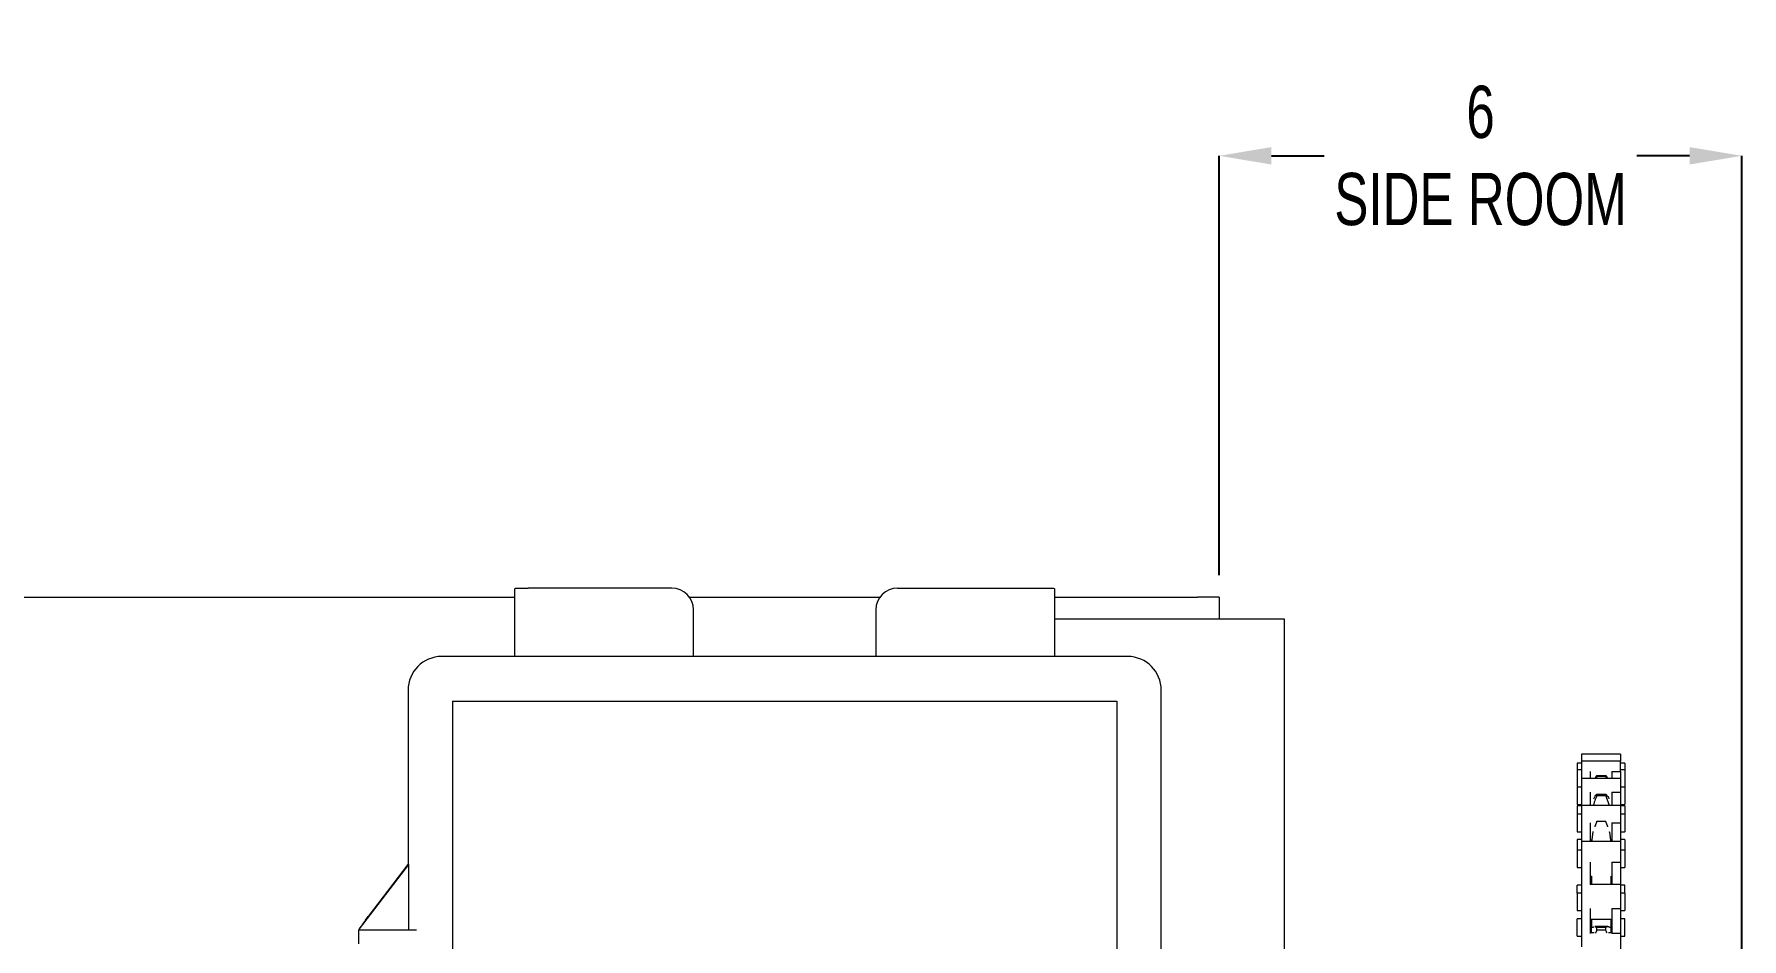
# Model space of a CAD drawing. Header units: inches. Extents: x 1.5 to 20.4, y 6.8 to 20.8.
# Drawn here: x 4.147 to 9.048, y 17.708 to 20.303 of the extents above; entities that cross this region are included whole.
import ezdxf

# ---------------------------------------------------------------- set-up
doc = ezdxf.new("R2010")
doc.units = ezdxf.units.IN
doc.header["$MEASUREMENT"] = 0
doc.header["$PDSIZE"] = -1
doc.layers.add('DIM', color=1, linetype='Continuous')
doc.styles.add('SLDTEXTSTYLE0', font='ARIAL.TTF', dxfattribs={"width": 0.7})
doc.dimstyles.new('SLDDIMSTYLE0', dxfattribs={"dimtxt": 0.15, "dimasz": 0.15, "dimexe": 0, "dimexo": 0.0625, "dimgap": 0.0375, "dimtad": 0, "dimtih": 1, "dimtoh": 1, "dimdec": 1, "dimlfac": 4, "dimrnd": 1e-09, "dimzin": 12, "dimdsep": 46, "dimtxsty": 'SLDTEXTSTYLE0', "dimsah": 1, "dimcen": 0.09, "dimadec": 0, "dimazin": 0, "dimtfac": 1, "dimtdec": 1, "dimtofl": 0, "dimtmove": 0, "dimatfit": 3, "dimfxl": 0, "dimtolj": 1, "dimtzin": 12, "dimarcsym": 0})

# ---------------------------------------------------------------- blocks, each defined once
blk = doc.blocks.new('*D12')
at = {"color": 0, "linetype": 'ByBlock', "lineweight": -2}
for p, q in [((7.5478, 18.7511), (7.5478, 19.9545)), ((7.6978, 19.9545), (7.8494, 19.9545)), ((8.8978, 19.9545), (8.7461, 19.9545)), ((9.0478, 15.6104), (9.0478, 19.9545))]:
    blk.add_line(p, q, dxfattribs=at)
at = {"color": 0, "linetype": 'ByBlock'}
for points in [[(7.5478, 19.9545), (7.6978, 19.9795), (7.6978, 19.9295)], [(9.0478, 19.9545), (8.8978, 19.9795), (8.8978, 19.9295)]]:
    blk.add_solid(points, dxfattribs=at)
at = {"layer": 'DEFPOINTS', "color": 0, "linetype": 'ByBlock'}
for p in [(7.5478, 18.6886), (9.0478, 15.5479)]:
    blk.add_point(p, dxfattribs=at)
at = {"color": 0, "linetype": 'ByBlock', "insert": (8.2978, 19.9545), "char_height": 0.15, "attachment_point": 5, "style": 'SLDTEXTSTYLE0'}
blk.add_mtext('6\\PSIDE ROOM', dxfattribs=at)

msp = doc.modelspace()

# ---------------------------------------------------------------- linework, layer by layer
at = {"color": 7, "linetype": 'Continuous', "lineweight": 15}
for p, q in [((1.48525, 18.68856), (5.525938, 18.68856)), ((5.525938, 18.701849), (5.525938, 18.710596)), ((5.525938, 18.518149), (5.525938, 18.701849)), ((5.52958, 18.714085), (5.564117, 18.714085)), ((5.585937, 18.714085), (5.564117, 18.714085)), ((5.976562, 18.714085), (5.585937, 18.714085)), ((6.026952, 18.68856), (6.574423, 18.68856)), ((6.624813, 18.714085), (7.071795, 18.714085)), ((7.075437, 18.710596), (7.075437, 18.701849)), ((7.075437, 18.701849), (7.075437, 18.518149)), ((7.075437, 18.68856), (7.48525, 18.68856)), ((7.54775, 18.68856), (7.48525, 18.68856)), ((7.54775, 18.68856), (7.54775, 18.62606)), ((6.039063, 18.518149), (6.039063, 18.651585)), ((6.562312, 18.651585), (6.562312, 18.518149)), ((7.075437, 18.62606), (7.579, 18.62606)), ((7.57765, 18.62606), (7.57765, 18.62741)), ((7.579, 18.62606), (7.734, 18.62606)), ((7.734, 18.62606), (7.734, 17.555847)), ((7.285065, 18.518149), (5.316315, 18.518149)), ((5.219837, 18.421672), (5.219837, 17.920741)), ((5.347565, 18.390422), (5.347565, 14.390422)), ((5.347565, 18.390422), (7.253815, 18.390422)), ((7.253815, 18.390422), (7.253815, 16.474734)), ((7.381542, 16.89089), (7.381542, 18.421672)), ((8.587375, 18.237523), (8.587375, 18.217826)), ((8.699875, 18.237523), (8.699875, 18.217826)), ((8.574875, 18.212523), (8.574875, 18.192826)), ((8.574875, 18.192826), (8.574875, 18.143091)), ((8.587375, 18.217826), (8.587375, 18.214585)), ((8.587375, 18.214585), (8.587375, 18.188179)), ((8.587375, 18.188179), (8.587375, 18.168091)), ((8.612375, 18.188179), (8.612375, 18.168091)), ((8.674875, 18.188179), (8.699875, 18.188179)), ((8.674875, 18.188179), (8.674875, 18.168091)), ((8.699875, 18.188179), (8.699875, 18.217826)), ((8.699875, 18.188179), (8.699875, 18.168091)), ((8.712375, 18.212523), (8.712375, 18.192826)), ((8.712375, 18.192826), (8.712375, 18.143091)), ((8.574875, 18.143091), (8.574875, 18.139215)), ((8.574875, 18.139215), (8.574875, 18.093091)), ((8.587375, 18.168091), (8.587375, 18.160339)), ((8.587375, 18.160339), (8.587375, 18.128855)), ((8.631625, 18.173945), (8.631625, 18.177157)), ((8.631625, 18.177157), (8.65725, 18.177157)), ((8.65725, 18.173945), (8.631625, 18.173945)), ((8.65725, 18.173945), (8.65725, 18.177157)), ((8.699875, 18.168091), (8.699875, 18.128855)), ((8.712375, 18.143091), (8.712375, 18.139215)), ((8.712375, 18.139215), (8.712375, 18.093091)), ((8.574875, 18.089614), (8.574875, 18.065344)), ((8.587375, 18.128855), (8.587375, 18.089614)), ((8.587375, 18.090343), (8.587375, 18.076358)), ((8.612375, 18.128855), (8.612375, 18.090343)), ((8.631625, 18.118772), (8.631625, 18.123403)), ((8.631625, 18.123403), (8.65725, 18.123403)), ((8.65725, 18.118772), (8.631625, 18.118772)), ((8.65725, 18.118772), (8.65725, 18.123403)), ((8.674875, 18.128855), (8.699875, 18.128855)), ((8.674875, 18.128855), (8.674875, 18.090802)), ((8.699875, 18.128855), (8.699875, 18.089614)), ((8.699875, 18.090343), (8.699875, 18.04108)), ((8.712375, 18.089614), (8.712375, 18.065344)), ((8.574875, 18.065344), (8.574875, 18.058351)), ((8.574875, 18.058351), (8.574875, 18.015344)), ((8.587375, 18.076358), (8.587375, 18.04108)), ((8.587375, 18.04108), (8.587375, 17.987754)), ((8.612375, 18.04108), (8.612375, 17.987754)), ((8.631625, 18.044838), (8.631625, 18.046066)), ((8.65725, 18.044838), (8.631625, 18.044838)), ((8.65725, 18.044838), (8.65725, 18.046066)), ((8.674875, 18.04108), (8.699875, 18.04108)), ((8.674875, 18.04108), (8.674875, 17.987577)), ((8.699875, 18.04108), (8.699875, 17.987577)), ((8.712375, 18.065344), (8.712375, 18.058351)), ((8.712375, 18.058351), (8.712375, 18.015344)), ((8.574875, 17.993554), (8.574875, 17.962754)), ((8.587375, 17.987754), (8.587375, 17.966068)), ((8.616125, 17.987754), (8.616125, 17.992939)), ((8.67275, 17.987754), (8.67275, 17.992939)), ((8.699875, 17.987754), (8.699875, 17.928432)), ((8.712375, 17.993554), (8.712375, 17.962754)), ((8.574875, 17.962754), (8.574875, 17.951911)), ((8.574875, 17.951911), (8.574875, 17.912754)), ((8.587375, 17.966068), (8.587375, 17.928432)), ((8.712375, 17.962754), (8.712375, 17.951911)), ((8.712375, 17.951911), (8.712375, 17.912754)), ((5.221227, 17.921672), (5.079037, 17.736417)), ((5.105853, 17.772233), (5.220378, 17.921445)), ((5.219961, 17.921445), (5.220136, 17.921672)), ((5.219961, 17.921672), (5.219961, 17.921445)), ((5.220957, 17.921672), (5.219961, 17.921672)), ((5.220378, 17.921445), (5.219961, 17.921445)), ((5.221227, 17.921672), (5.220957, 17.921672)), ((5.221227, 17.921672), (5.221227, 17.734172)), ((8.587375, 17.928432), (8.587375, 17.864504)), ((8.612375, 17.928432), (8.612375, 17.864504)), ((8.674875, 17.928432), (8.699875, 17.928432)), ((8.674875, 17.928432), (8.674875, 17.864155)), ((8.699875, 17.928432), (8.699875, 17.864155)), ((8.574875, 17.839504), (8.574875, 17.861666)), ((8.587375, 17.864155), (8.587375, 17.833963)), ((8.616125, 17.887754), (8.616125, 17.864504)), ((8.67275, 17.864504), (8.67275, 17.887754)), ((8.699875, 17.864155), (8.674875, 17.864155)), ((8.699875, 17.864155), (8.699875, 17.795505)), ((8.712375, 17.839504), (8.712375, 17.861666)), ((8.574875, 17.839504), (8.574875, 17.824234)), ((8.574875, 17.824234), (8.574875, 17.789504)), ((8.587375, 17.833963), (8.587375, 17.795505)), ((8.587375, 17.796837), (8.587375, 17.723074)), ((8.612375, 17.795505), (8.612375, 17.723074)), ((8.674875, 17.795505), (8.674875, 17.723074)), ((8.674875, 17.795505), (8.699875, 17.795505)), ((8.699875, 17.795505), (8.699875, 17.723074)), ((8.712375, 17.839504), (8.712375, 17.824234)), ((8.712375, 17.824234), (8.712375, 17.789504)), ((5.097604, 17.761754), (5.105734, 17.772233)), ((5.105734, 17.772073), (5.097604, 17.761476)), ((5.097604, 17.761476), (5.097604, 17.761754)), ((5.105734, 17.772073), (5.105853, 17.772233)), ((5.105853, 17.772233), (5.105734, 17.772233)), ((5.105734, 17.772233), (5.105734, 17.772073)), ((8.574875, 17.720844), (8.574875, 17.765758)), ((8.616125, 17.764504), (8.616125, 17.743606)), ((8.616125, 17.725619), (8.616125, 17.743606)), ((8.67275, 17.743606), (8.67275, 17.764504)), ((8.67275, 17.725619), (8.67275, 17.743606)), ((8.712375, 17.720844), (8.712375, 17.765758)), ((5.077337, 17.734172), (5.077337, 17.693547)), ((5.077337, 17.734172), (5.083871, 17.734172)), ((5.079037, 17.736417), (5.079037, 17.734172)), ((5.083871, 17.734172), (5.244293, 17.734172)), ((8.574875, 17.715758), (8.574875, 17.720844)), ((8.587375, 17.723074), (8.587375, 17.685429)), ((8.631625, 17.73285), (8.631625, 17.741562)), ((8.631625, 17.741562), (8.65725, 17.741562)), ((8.65725, 17.73285), (8.631625, 17.73285)), ((8.65725, 17.73285), (8.65725, 17.741562)), ((8.699875, 17.723074), (8.674875, 17.723074)), ((8.699875, 17.723074), (8.699875, 17.647717)), ((8.712375, 17.715758), (8.712375, 17.720844))]:
    msp.add_line(p, q, dxfattribs=at)
for centre, radius, start, end in [((5.976563, 18.651585), 0.0625, 0, 90), ((6.624813, 18.651585), 0.0625, 90, 180), ((5.316315, 18.421672), 0.096477, 90, 180), ((7.285065, 18.421672), 0.096477, 0, 90)]:
    msp.add_arc(centre, radius, start, end, dxfattribs=at)
msp.add_ellipse((5.107337, 17.773728), major_axis=(0.031248, 0.041545), ratio=0.00838454, start_param=1.86945715, end_param=2.69249085, dxfattribs=at)
for points, knots in [([(5.525938, 18.710596), (5.526227, 18.711951), (5.52664, 18.713884), (5.528904, 18.714038), (5.52958, 18.714085)], [0, 0, 0, 0, 0.70122738, 1, 1, 1, 1]), ([(7.071795, 18.714085), (7.073209, 18.713809), (7.075226, 18.713417), (7.075389, 18.711245), (7.075437, 18.710596)], [0, 0, 0, 0, 0.70121518, 1, 1, 1, 1]), ([(8.626587, 18.168091), (8.627958, 18.171044), (8.629545, 18.174459), (8.631377, 18.176836), (8.631625, 18.177157)], [0, 0, 0, 0, 0.86475717, 1, 1, 1, 1]), ([(8.65955, 18.168091), (8.659048, 18.169501), (8.658329, 18.171518), (8.6575, 18.173383), (8.65725, 18.173945)], [0, 0, 0, 0, 0.69888125, 1, 1, 1, 1]), ([(8.62273, 18.110103), (8.625324, 18.114871), (8.628132, 18.120032), (8.631378, 18.123164), (8.631625, 18.123403)], [0, 0, 0, 0, 0.92384411, 1, 1, 1, 1]), ([(8.631625, 18.118772), (8.629642, 18.113982), (8.626406, 18.106163), (8.623756, 18.098297), (8.62273, 18.09525)], [0, 0, 0, 0, 0.612662305, 1, 1, 1, 1]), ([(8.65725, 18.123403), (8.659233, 18.121244), (8.662469, 18.117721), (8.665119, 18.11223), (8.666145, 18.110103)], [0, 0, 0, 0, 0.612658442, 1, 1, 1, 1]), ([(8.666145, 18.09525), (8.663551, 18.102571), (8.660743, 18.110496), (8.657497, 18.118186), (8.65725, 18.118772)], [0, 0, 0, 0, 0.92383272, 1, 1, 1, 1]), ([(8.625716, 17.742632), (8.627364, 17.742793), (8.629226, 17.742975), (8.631377, 17.741708), (8.631625, 17.741562)], [0, 0, 0, 0, 0.884872088, 1, 1, 1, 1]), ([(8.65725, 17.741562), (8.659233, 17.742496), (8.662469, 17.74402), (8.665119, 17.743291), (8.666145, 17.743009)], [0, 0, 0, 0, 0.61266653, 1, 1, 1, 1]), ([(8.66109, 17.725144), (8.660099, 17.727091), (8.658892, 17.729461), (8.657498, 17.732337), (8.65725, 17.73285)], [0, 0, 0, 0, 0.82183168, 1, 1, 1, 1])]:
    msp.add_open_spline(points, degree=3, knots=knots, dxfattribs=at)
for points in [[(8.699875, 18.237523), (8.587375, 18.237523)], [(8.587375, 18.212523), (8.574875, 18.212523)], [(8.587375, 18.192826), (8.574875, 18.192826)], [(8.699875, 18.217826), (8.587375, 18.217826)], [(8.712375, 18.212523), (8.699875, 18.212523)], [(8.712375, 18.192826), (8.699875, 18.192826)], [(8.587375, 18.143091), (8.574875, 18.143091)], [(8.699875, 18.168091), (8.587375, 18.168091)], [(8.631625, 18.173945), (8.629254, 18.168091)], [(8.65725, 18.177157), (8.662663, 18.168495)], [(8.712375, 18.143091), (8.699875, 18.143091)], [(8.574875, 18.093091), (8.587375, 18.093091)], [(8.587375, 18.089614), (8.574875, 18.089614)], [(8.699875, 18.090343), (8.587375, 18.090343)], [(8.62273, 18.09525), (8.621362, 18.090343)], [(8.667513, 18.090343), (8.666145, 18.09525)], [(8.699875, 18.093091), (8.712375, 18.093091)], [(8.712375, 18.089614), (8.699875, 18.089614)], [(8.587375, 18.065344), (8.574875, 18.065344)], [(8.631625, 18.044838), (8.625469, 18.029462)], [(8.663406, 18.029462), (8.65725, 18.044838)], [(8.712375, 18.065344), (8.699875, 18.065344)], [(8.574875, 18.015344), (8.587375, 18.015344)], [(8.587375, 17.993554), (8.574875, 17.993554)], [(8.699875, 17.987754), (8.587375, 17.987754)], [(8.612375, 17.990343), (8.616125, 17.990343)], [(8.619787, 18.011867), (8.616688, 17.987754)], [(8.620588, 18.01491), (8.619787, 18.011867)], [(8.669088, 18.011867), (8.668287, 18.01491)], [(8.672187, 17.987754), (8.669088, 18.011867)], [(8.67275, 17.990343), (8.674875, 17.990343)], [(8.699875, 18.015344), (8.712375, 18.015344)], [(8.712375, 17.993554), (8.699875, 17.993554)], [(8.587375, 17.962754), (8.574875, 17.962754)], [(8.712375, 17.962754), (8.699875, 17.962754)], [(8.574875, 17.912754), (8.587375, 17.912754)], [(8.699875, 17.912754), (8.712375, 17.912754)], [(8.587375, 17.861666), (8.574875, 17.861666)], [(8.612375, 17.887754), (8.616125, 17.887754)], [(8.616125, 17.886666), (8.612375, 17.886666)], [(8.674875, 17.864504), (8.612375, 17.864504)], [(8.67275, 17.887754), (8.674875, 17.887754)], [(8.674875, 17.886666), (8.67275, 17.886666)], [(8.712375, 17.861666), (8.699875, 17.861666)], [(8.587375, 17.839504), (8.574875, 17.839504)], [(8.712375, 17.839504), (8.699875, 17.839504)], [(8.574875, 17.789504), (8.587375, 17.789504)], [(8.587375, 17.765758), (8.574875, 17.765758)], [(8.612375, 17.764504), (8.674875, 17.764504)], [(8.616125, 17.743606), (8.616223, 17.742014)], [(8.619787, 17.7416), (8.62273, 17.743009)], [(8.663398, 17.74353), (8.625716, 17.74353)], [(8.666145, 17.743009), (8.669088, 17.7416)], [(8.672652, 17.742014), (8.67275, 17.743606)], [(8.699875, 17.789504), (8.712375, 17.789504)], [(8.712375, 17.765758), (8.699875, 17.765758)], [(8.574875, 17.715758), (8.587375, 17.715758)], [(8.623992, 17.725619), (8.612375, 17.725619)], [(8.618183, 17.741786), (8.619787, 17.7416)], [(8.631625, 17.73285), (8.627556, 17.724602)], [(8.674875, 17.725619), (8.664883, 17.725619)], [(8.669088, 17.7416), (8.670692, 17.741786)], [(8.699875, 17.715758), (8.712375, 17.715758)]]:
    msp.add_open_spline(points, degree=1, dxfattribs=at)

# ---------------------------------------------------------------- dimensions: what is measured, and where the dimension line sits
at = {"layer": 'DIM'}
dim = msp.add_linear_dim(base=(7.54775, 19.954473), p1=(9.04775, 15.547935), p2=(7.54775, 18.68856), text='<>\\PSIDE ROOM', dimstyle='SLDDIMSTYLE0', override={"dimdec": 4, "dimlunit": 5, "dimfrac": 2}, dxfattribs=at)
dim.commit()
dim.dimension.update_dxf_attribs({"geometry": '*D12', "text_midpoint": (8.29775, 19.954473)})

doc.saveas('drawing.dxf')
